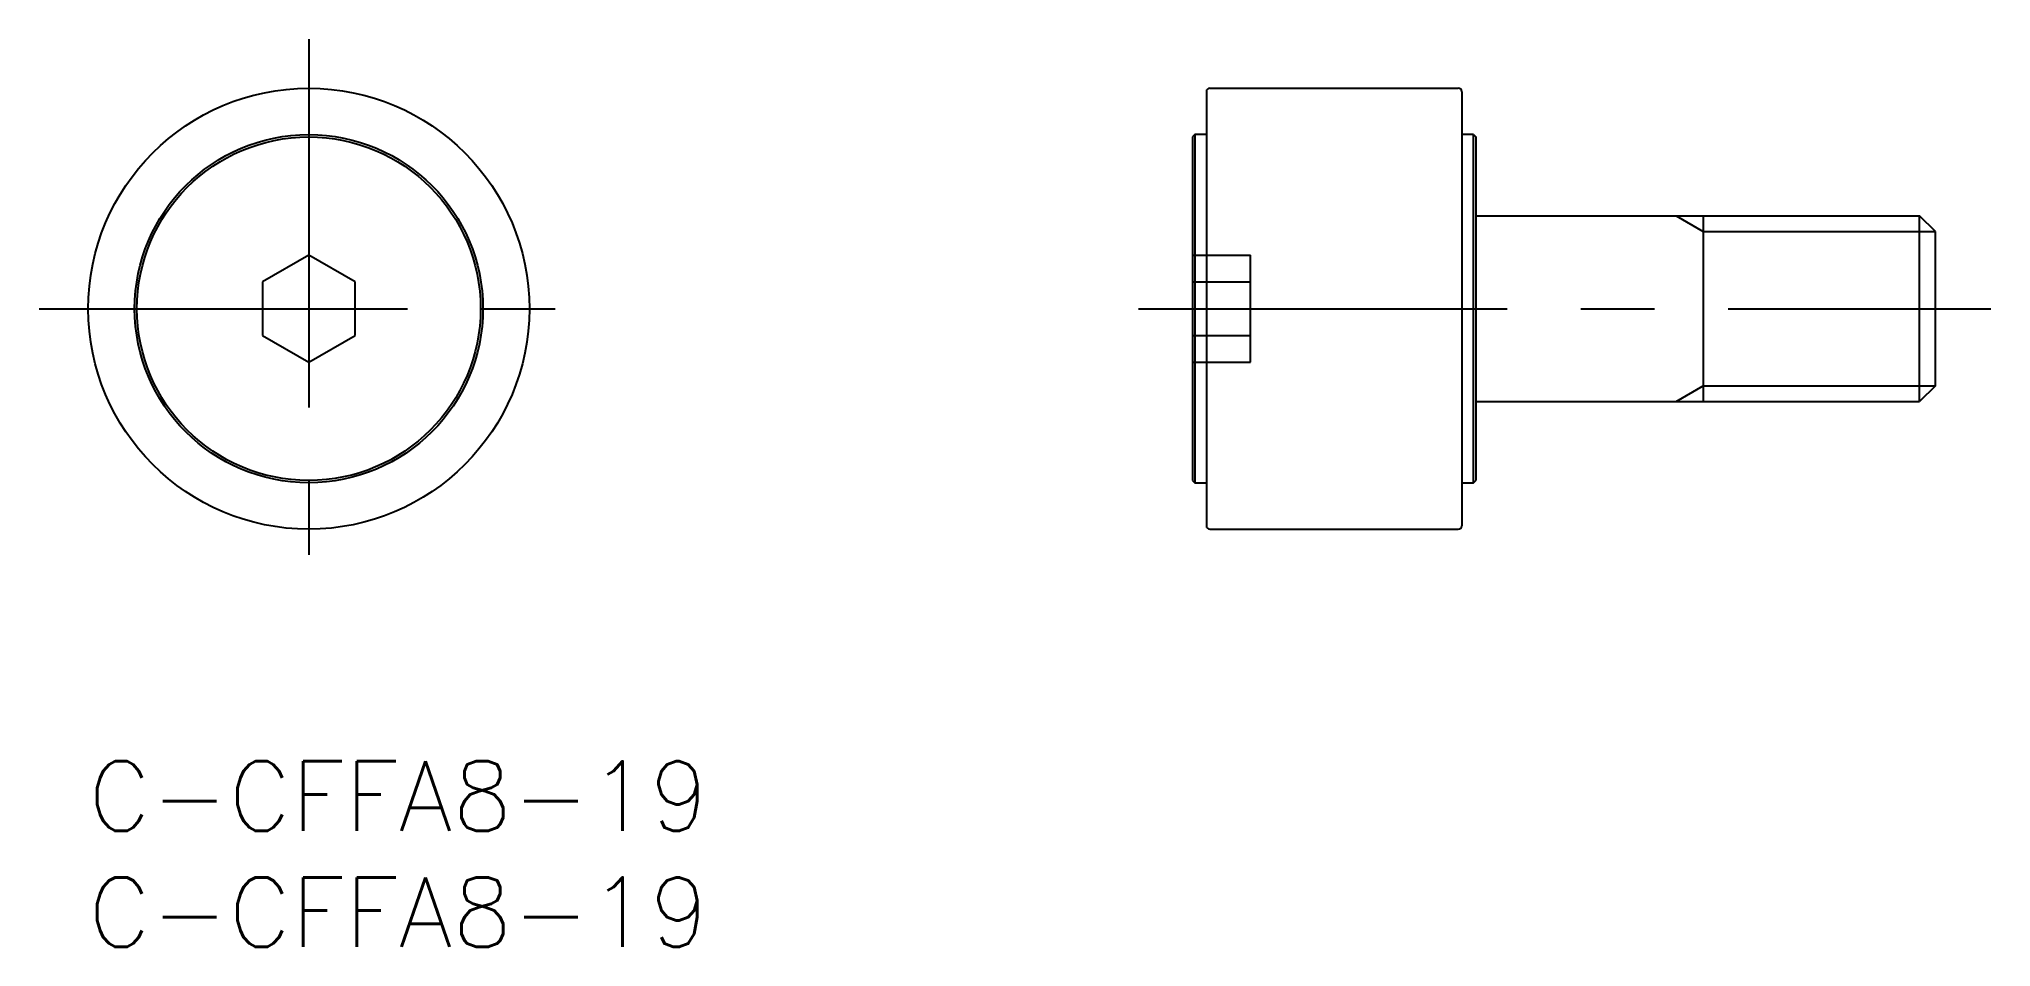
# Model space of a CAD drawing. Extents: x -2.1 to 82, y -8 to 31.1.
import ezdxf

# ---------------------------------------------------------------- set-up
doc = ezdxf.new("R2010")
doc.units = 0
doc.header["$LTSCALE"] = 0.5
doc.linetypes.add('CENTER', pattern=[50.8, 31.75, -6.35, 6.35, -6.35])
doc.linetypes.add('DASHED', pattern=[19.05, 12.7, -6.35])
for name, color, linetype in [('MSM_CENTER', 1, 'CENTER'), ('MSM_CONTINUOUS', 7, 'CONTINUOUS'), ('MSM_DASHED', 4, 'DASHED'), ('MSM_NARROW', 5, 'CONTINUOUS'), ('MSM_PART_NUMBER', 7, 'CONTINUOUS')]:
    doc.layers.add(name, color=color, linetype=linetype)
doc.styles.get("Standard").update_dxf_attribs({"font": 'txt.shx', "height": 3, "bigfont": 'bigfont.shx'})

# ---------------------------------------------------------------- blocks, each defined once
blk = doc.blocks.new('*U2')
at = {"layer": 'MSM_PART_NUMBER'}
blk.add_text('C-CFFA8-19', height=3, dxfattribs=at).set_placement((0, -3))
blk = doc.blocks.new('*U3')
at = {"layer": 'MSM_PART_NUMBER'}
blk.add_text('C-CFFA8-19', height=3, dxfattribs=at).set_placement((0, -8))

msp = doc.modelspace()

# ---------------------------------------------------------------- linework, layer by layer
at = {"layer": 'MSM_CENTER'}
for p, q in [((9.5, 31.119), (9.5, 7.881)), ((-2.119, 19.5), (21.119, 19.5)), ((45.239, 19.5), (81.955, 19.5))]:
    msp.add_line(p, q, dxfattribs=at)
at = {"layer": 'MSM_CONTINUOUS'}
for p, q in [((48.161, 28.85), (48.161, 10.15)), ((48.311, 29), (59.011, 29)), ((59.161, 28.85), (59.161, 10.15)), ((47.661, 27), (47.561, 26.9)), ((47.661, 27), (47.661, 12)), ((48.161, 27), (47.661, 27)), ((59.661, 27), (59.161, 27)), ((59.661, 27), (59.761, 26.9)), ((59.661, 12), (59.661, 27)), ((47.561, 26.9), (47.561, 12.1)), ((59.761, 26.9), (59.761, 12.1)), ((59.761, 23.5), (78.884, 23.5)), ((69.561, 23.5), (69.561, 15.5)), ((78.884, 15.5), (78.884, 23.5)), ((79.561, 22.823), (78.884, 23.5)), ((79.561, 16.177), (79.561, 22.823)), ((9.5, 21.809), (7.5, 20.655)), ((11.5, 20.655), (9.5, 21.809)), ((7.5, 20.655), (7.5, 18.345)), ((11.5, 18.345), (11.5, 20.655)), ((7.5, 18.345), (9.5, 17.191)), ((9.5, 17.191), (11.5, 18.345)), ((79.561, 16.177), (78.884, 15.5)), ((59.761, 15.5), (78.884, 15.5)), ((47.561, 12.1), (47.661, 12)), ((47.661, 12), (48.161, 12)), ((59.161, 12), (59.661, 12)), ((59.661, 12), (59.761, 12.1)), ((48.311, 10), (59.011, 10))]:
    msp.add_line(p, q, dxfattribs=at)
for radius in [9.5, 7.5, 7.4]:
    msp.add_circle((9.5, 19.5), radius, dxfattribs=at)
for centre, start, end in [((48.311, 28.85), 90, 180), ((59.011, 28.85), 0, 90), ((48.311, 10.15), 180, 270), ((59.011, 10.15), 270, 0)]:
    msp.add_arc(centre, 0.15, start, end, dxfattribs=at)
at = {"layer": 'MSM_DASHED'}
for p, q in [((47.561, 21.809), (50.061, 21.809)), ((50.061, 17.191), (50.061, 21.809)), ((47.561, 20.655), (50.061, 20.655)), ((47.561, 18.345), (50.061, 18.345)), ((47.561, 17.191), (50.061, 17.191))]:
    msp.add_line(p, q, dxfattribs=at)
at = {"layer": 'MSM_NARROW'}
for p, q in [((68.389, 23.5), (69.561, 22.823)), ((69.561, 22.823), (79.561, 22.823)), ((68.389, 15.5), (69.561, 16.177)), ((69.561, 16.177), (79.561, 16.177))]:
    msp.add_line(p, q, dxfattribs=at)

# ---------------------------------------------------------------- block references
at = {"layer": 'MSM_CONTINUOUS'}
for name in ['*U2', '*U3']:
    msp.add_blockref(name, (0, 0), dxfattribs=at)

doc.saveas('drawing.dxf')
